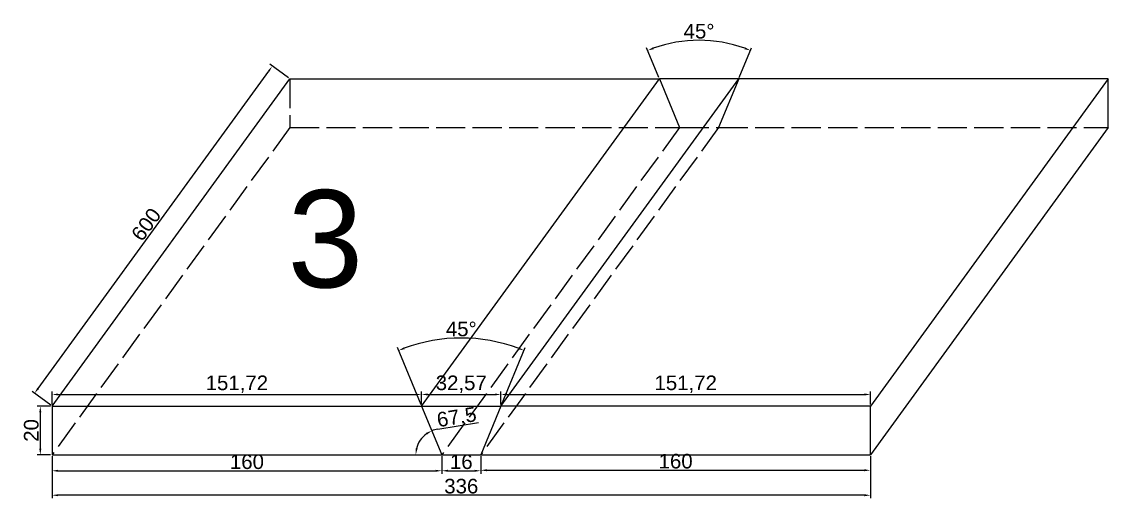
# Model space of a CAD drawing. Header units: millimetres. Extents: x 397 to 22000, y -812 to 12499.
# Drawn here: x 11951.1 to 12397.2, y 1838.6 to 2034.4 of the extents above; entities that cross this region are included whole.
import ezdxf

# ---------------------------------------------------------------- set-up
doc = ezdxf.new("R2010")
doc.units = ezdxf.units.MM
doc.linetypes.add('ACAD_ISO02W100', pattern=[15, 12, -3])
doc.layers.add('尺寸标注', color=6, linetype='Continuous')
doc.layers.add('标号', color=4, linetype='Continuous')
doc.styles.get("Standard").update_dxf_attribs({"font": 'arial.ttf'})
doc.dimstyles.new('ISO-25-old', dxfattribs={"dimtxt": 6, "dimasz": 2.5, "dimexe": 1.25, "dimexo": 0.625, "dimtad": 1, "dimtxsty": 'Standard', "dimcen": 2.5, "dimadec": 0, "dimazin": 0, "dimtfac": 1, "dimtmove": 0, "dimatfit": 3, "dimfxl": 1, "dimarcsym": 0})

# ---------------------------------------------------------------- blocks, each defined once
blk = doc.blocks.new('*D359')
at = {"layer": 'Defpoints', "color": 0, "transparency": 16777216}
for p in [(11963.54, 1856.45), (12123.54, 1856.45), (12123.54, 1849.88)]:
    blk.add_point(p, dxfattribs=at)
at = {"layer": '尺寸标注', "color": 0, "lineweight": -2, "transparency": 16777216}
for p, q in [((11963.54, 1855.83), (11963.54, 1848.63)), ((12123.54, 1855.83), (12123.54, 1848.63)), ((11966.04, 1849.88), (12121.04, 1849.88))]:
    blk.add_line(p, q, dxfattribs=at)
at = {"layer": '尺寸标注', "color": 0, "transparency": 16777216}
for points in [[(11966.04, 1850.29), (11966.04, 1849.46), (11963.54, 1849.88)], [(12121.04, 1850.29), (12121.04, 1849.46), (12123.54, 1849.88)]]:
    blk.add_solid(points, dxfattribs=at)
at = {"layer": '尺寸标注', "color": 0, "transparency": 16777216, "insert": (12043.54, 1853.56), "char_height": 6, "attachment_point": 5}
blk.add_mtext('160', dxfattribs=at)
blk = doc.blocks.new('*D360')
at = {"layer": 'Defpoints', "color": 0, "transparency": 16777216}
for p in [(11963.54, 1876.45), (11958.71, 1856.45), (11963.54, 1856.45)]:
    blk.add_point(p, dxfattribs=at)
at = {"layer": '尺寸标注', "color": 0, "lineweight": -2, "transparency": 16777216}
for p, q in [((11962.92, 1876.45), (11957.46, 1876.45)), ((11958.71, 1873.95), (11958.71, 1858.95)), ((11962.92, 1856.45), (11957.46, 1856.45))]:
    blk.add_line(p, q, dxfattribs=at)
at = {"layer": '尺寸标注', "color": 0, "transparency": 16777216}
for points in [[(11958.29, 1873.95), (11959.12, 1873.95), (11958.71, 1876.45)], [(11958.29, 1858.95), (11959.12, 1858.95), (11958.71, 1856.45)]]:
    blk.add_solid(points, dxfattribs=at)
at = {"layer": '尺寸标注', "color": 0, "transparency": 16777216, "insert": (11955.02, 1866.45), "char_height": 6, "attachment_point": 5, "rotation": 90}
blk.add_mtext('20', dxfattribs=at)
blk = doc.blocks.new('*D361')
at = {"layer": 'Defpoints', "color": 0, "transparency": 16777216}
for p in [(12053.97, 2016.12), (12061.16, 2010.9), (11963.54, 1876.45)]:
    blk.add_point(p, dxfattribs=at)
at = {"layer": '尺寸标注', "color": 0, "lineweight": -2, "transparency": 16777216}
for p, q in [((12060.66, 2011.27), (12052.96, 2016.86)), ((11957.82, 1883.7), (12052.5, 2014.1)), ((11963.04, 1876.82), (11955.34, 1882.41))]:
    blk.add_line(p, q, dxfattribs=at)
at = {"layer": '尺寸标注', "color": 0, "transparency": 16777216}
for points in [[(12052.17, 2014.34), (12052.84, 2013.86), (12053.97, 2016.12)], [(11957.48, 1883.94), (11958.16, 1883.45), (11956.35, 1881.68)]]:
    blk.add_solid(points, dxfattribs=at)
at = {"layer": '尺寸标注', "color": 0, "transparency": 16777216, "insert": (12002.18, 1951.07), "char_height": 6, "attachment_point": 5, "rotation": 54.0168}
blk.add_mtext('600', dxfattribs=at)
blk = doc.blocks.new('*D362')
at = {"layer": 'Defpoints', "color": 0, "transparency": 16777216}
for p in [(12115.26, 1876.45), (12113.68, 1860.54), (11963.54, 1856.45), (12123.54, 1856.45), (12123.54, 1856.45)]:
    blk.add_point(p, dxfattribs=at)
at = {"layer": '尺寸标注', "color": 0, "lineweight": -2, "transparency": 16777216}
blk.add_line((12121.86, 1867), (12138.56, 1869.66), dxfattribs=at)
for start, end in [(125.9457, 166.5543), (99.0543, 112.5)]:
    blk.add_arc((12123.54, 1856.45), 10.68, start, end, dxfattribs=at)
at = {"layer": '尺寸标注', "color": 0, "transparency": 16777216}
for points in [[(12117.07, 1865.46), (12117.48, 1864.74), (12119.46, 1866.32)], [(12113.57, 1858.89), (12112.74, 1858.99), (12112.86, 1856.45)]]:
    blk.add_solid(points, dxfattribs=at)
at = {"layer": '尺寸标注', "color": 0, "transparency": 16777216, "insert": (12129.63, 1871.97), "char_height": 6, "attachment_point": 5, "rotation": 9.0543}
blk.add_mtext('67.5', dxfattribs=at)
blk = doc.blocks.new('*D343')
at = {"layer": 'Defpoints', "color": 0, "transparency": 16777216}
for p in [(12115.26, 1881.22), (11963.54, 1876.45), (12115.26, 1876.45)]:
    blk.add_point(p, dxfattribs=at)
at = {"layer": '尺寸标注', "color": 0, "lineweight": -2, "transparency": 16777216}
for p, q in [((11963.54, 1877.08), (11963.54, 1882.47)), ((12115.26, 1877.08), (12115.26, 1882.47)), ((11966.04, 1881.22), (12112.76, 1881.22))]:
    blk.add_line(p, q, dxfattribs=at)
at = {"layer": '尺寸标注', "color": 0, "transparency": 16777216}
for points in [[(11966.04, 1881.64), (11966.04, 1880.81), (11963.54, 1881.22)], [(12112.76, 1881.64), (12112.76, 1880.81), (12115.26, 1881.22)]]:
    blk.add_solid(points, dxfattribs=at)
at = {"layer": '尺寸标注', "color": 0, "transparency": 16777216, "insert": (12039.4, 1885.45), "char_height": 6, "attachment_point": 5}
blk.add_mtext('151,72', dxfattribs=at)
blk = doc.blocks.new('*D444')
at = {"layer": 'Defpoints', "color": 0, "transparency": 16777216}
for p in [(12123.54, 1856.45), (12139.54, 1856.45), (12139.54, 1849.88)]:
    blk.add_point(p, dxfattribs=at)
at = {"layer": '尺寸标注', "color": 0, "lineweight": -2, "transparency": 16777216}
for p, q in [((12123.54, 1855.83), (12123.54, 1848.63)), ((12139.54, 1855.83), (12139.54, 1848.63)), ((12126.04, 1849.88), (12137.04, 1849.88))]:
    blk.add_line(p, q, dxfattribs=at)
at = {"layer": '尺寸标注', "color": 0, "transparency": 16777216}
for points in [[(12126.04, 1850.29), (12126.04, 1849.46), (12123.54, 1849.88)], [(12137.04, 1850.29), (12137.04, 1849.46), (12139.54, 1849.88)]]:
    blk.add_solid(points, dxfattribs=at)
at = {"layer": '尺寸标注', "color": 0, "transparency": 16777216, "insert": (12131.54, 1853.56), "char_height": 6, "attachment_point": 5}
blk.add_mtext('16', dxfattribs=at)
blk = doc.blocks.new('*D445')
at = {"layer": 'Defpoints', "color": 0, "transparency": 16777216}
for p in [(12147.83, 1881.22), (12115.26, 1876.45), (12147.83, 1876.45)]:
    blk.add_point(p, dxfattribs=at)
at = {"layer": '尺寸标注', "color": 0, "lineweight": -2, "transparency": 16777216}
for p, q in [((12115.26, 1877.08), (12115.26, 1882.47)), ((12147.83, 1877.08), (12147.83, 1882.47)), ((12117.76, 1881.22), (12145.33, 1881.22))]:
    blk.add_line(p, q, dxfattribs=at)
at = {"layer": '尺寸标注', "color": 0, "transparency": 16777216}
for points in [[(12117.76, 1881.64), (12117.76, 1880.81), (12115.26, 1881.22)], [(12145.33, 1881.64), (12145.33, 1880.81), (12147.83, 1881.22)]]:
    blk.add_solid(points, dxfattribs=at)
at = {"layer": '尺寸标注', "color": 0, "transparency": 16777216, "insert": (12131.54, 1885.45), "char_height": 6, "attachment_point": 5}
blk.add_mtext('32,57', dxfattribs=at)
blk = doc.blocks.new('*D446')
at = {"layer": 'Defpoints', "color": 0, "transparency": 16777216}
for p in [(12299.54, 1881.22), (12147.83, 1876.45), (12299.54, 1876.45)]:
    blk.add_point(p, dxfattribs=at)
at = {"layer": '尺寸标注', "color": 0, "lineweight": -2, "transparency": 16777216}
for p, q in [((12147.83, 1877.08), (12147.83, 1882.47)), ((12299.54, 1877.08), (12299.54, 1882.47)), ((12150.33, 1881.22), (12297.04, 1881.22))]:
    blk.add_line(p, q, dxfattribs=at)
at = {"layer": '尺寸标注', "color": 0, "transparency": 16777216}
for points in [[(12150.33, 1881.64), (12150.33, 1880.81), (12147.83, 1881.22)], [(12297.04, 1881.64), (12297.04, 1880.81), (12299.54, 1881.22)]]:
    blk.add_solid(points, dxfattribs=at)
at = {"layer": '尺寸标注', "color": 0, "transparency": 16777216, "insert": (12223.68, 1885.45), "char_height": 6, "attachment_point": 5}
blk.add_mtext('151,72', dxfattribs=at)
blk = doc.blocks.new('*D447')
at = {"layer": 'Defpoints', "color": 0, "transparency": 16777216}
for p in [(12139.54, 1856.45), (12299.54, 1856.45), (12299.54, 1850.08)]:
    blk.add_point(p, dxfattribs=at)
at = {"layer": '尺寸标注', "color": 0, "lineweight": -2, "transparency": 16777216}
for p, q in [((12139.54, 1855.83), (12139.54, 1848.83)), ((12299.54, 1855.83), (12299.54, 1848.83)), ((12142.04, 1850.08), (12297.04, 1850.08))]:
    blk.add_line(p, q, dxfattribs=at)
at = {"layer": '尺寸标注', "color": 0, "transparency": 16777216}
for points in [[(12142.04, 1850.5), (12142.04, 1849.67), (12139.54, 1850.08)], [(12297.04, 1850.5), (12297.04, 1849.67), (12299.54, 1850.08)]]:
    blk.add_solid(points, dxfattribs=at)
at = {"layer": '尺寸标注', "color": 0, "transparency": 16777216, "insert": (12219.54, 1853.77), "char_height": 6, "attachment_point": 5}
blk.add_mtext('160', dxfattribs=at)
blk = doc.blocks.new('*D448')
at = {"layer": 'Defpoints', "color": 0, "transparency": 16777216}
for p in [(11963.54, 1856.45), (12299.54, 1856.45), (11963.54, 1839.83)]:
    blk.add_point(p, dxfattribs=at)
at = {"layer": '尺寸标注', "color": 0, "lineweight": -2, "transparency": 16777216}
for p, q in [((11963.54, 1855.83), (11963.54, 1838.58)), ((12299.54, 1855.83), (12299.54, 1838.58)), ((12297.04, 1839.83), (11966.04, 1839.83))]:
    blk.add_line(p, q, dxfattribs=at)
at = {"layer": '尺寸标注', "color": 0, "transparency": 16777216}
for points in [[(11966.04, 1840.24), (11966.04, 1839.41), (11963.54, 1839.83)], [(12297.04, 1840.24), (12297.04, 1839.41), (12299.54, 1839.83)]]:
    blk.add_solid(points, dxfattribs=at)
at = {"layer": '尺寸标注', "color": 0, "transparency": 16777216, "insert": (12131.54, 1843.52), "char_height": 6, "attachment_point": 5}
blk.add_mtext('336', dxfattribs=at)
blk = doc.blocks.new('*D449')
at = {"layer": 'Defpoints', "color": 0, "transparency": 16777216}
for p in [(12236.36, 2026.27), (12212.88, 2010.9), (12245.45, 2010.9), (12221.16, 1990.9), (12237.16, 1990.9)]:
    blk.add_point(p, dxfattribs=at)
at = {"layer": '尺寸标注', "color": 0, "lineweight": -2, "transparency": 16777216}
for p, q in [((12212.64, 2011.48), (12207.58, 2023.69)), ((12245.69, 2011.48), (12250.75, 2023.69))]:
    blk.add_line(p, q, dxfattribs=at)
blk.add_arc((12229.16, 1971.59), 55.15, 70.0975, 109.9025, dxfattribs=at)
at = {"layer": '尺寸标注', "color": 0, "transparency": 16777216}
for points in [[(12210.54, 2023.05), (12210.24, 2023.83), (12208.06, 2022.54)], [(12248.09, 2023.83), (12247.79, 2023.05), (12250.27, 2022.54)]]:
    blk.add_solid(points, dxfattribs=at)
at = {"layer": '尺寸标注', "color": 0, "transparency": 16777216, "insert": (12229.16, 2030.41), "char_height": 6, "attachment_point": 5}
blk.add_mtext('45°', dxfattribs=at)
blk = doc.blocks.new('*D450')
at = {"layer": 'Defpoints', "color": 0, "transparency": 16777216}
for p in [(12140.32, 1903.85), (12115.26, 1876.45), (12147.83, 1876.45), (12123.54, 1856.45), (12139.54, 1856.45)]:
    blk.add_point(p, dxfattribs=at)
at = {"layer": '尺寸标注', "color": 0, "lineweight": -2, "transparency": 16777216}
for p, q in [((12115.02, 1877.03), (12105.32, 1900.46)), ((12148.07, 1877.03), (12157.77, 1900.46))]:
    blk.add_line(p, q, dxfattribs=at)
blk.add_arc((12131.54, 1837.14), 67.28, 69.629, 110.371, dxfattribs=at)
at = {"layer": '尺寸标注', "color": 0, "transparency": 16777216}
for points in [[(12108.27, 1899.83), (12107.97, 1900.6), (12105.79, 1899.3)], [(12155.12, 1900.6), (12154.81, 1899.83), (12157.29, 1899.3)]]:
    blk.add_solid(points, dxfattribs=at)
at = {"layer": '尺寸标注', "color": 0, "transparency": 16777216, "insert": (12131.54, 1908.1), "char_height": 6, "attachment_point": 5}
blk.add_mtext('45°', dxfattribs=at)

msp = doc.modelspace()

# ---------------------------------------------------------------- linework, layer by layer
for p, q in [((11963.542, 1876.455), (12061.164, 2010.902)), ((12061.164, 2010.902), (12212.879, 2010.902)), ((12115.258, 1876.455), (12212.879, 2010.902)), ((12147.827, 1876.455), (12245.448, 2010.902)), ((12212.879, 2010.902), (12221.164, 1990.902)), ((12397.164, 2010.902), (12212.879, 2010.902)), ((12245.448, 2010.902), (12237.164, 1990.902)), ((12397.164, 2010.902), (12299.542, 1876.455)), ((12397.164, 1990.902), (12397.164, 2010.902)), ((12237.164, 1990.902), (12237.164, 1990.902)), ((12397.164, 1990.902), (12299.542, 1856.455)), ((11963.542, 1876.455), (11963.542, 1856.455)), ((11963.542, 1876.455), (12115.258, 1876.455)), ((12115.258, 1876.455), (12123.542, 1856.455)), ((12115.258, 1876.455), (12147.827, 1876.455)), ((12147.827, 1876.455), (12139.542, 1856.455)), ((12299.542, 1876.455), (12147.827, 1876.455)), ((12299.542, 1856.455), (12299.542, 1876.455)), ((11963.542, 1856.455), (12123.542, 1856.455)), ((12123.542, 1856.455), (12139.542, 1856.455)), ((12139.542, 1856.455), (12299.542, 1856.455))]:
    msp.add_line(p, q)
at = {"linetype": 'ACAD_ISO02W100'}
for p, q in [((12061.164, 2010.902), (12061.164, 1990.902)), ((12061.164, 1990.902), (11963.542, 1856.455)), ((12061.164, 1990.902), (12221.164, 1990.902)), ((12221.164, 1990.902), (12123.542, 1856.455)), ((12237.164, 1990.902), (12139.542, 1856.455)), ((12221.164, 1990.902), (12237.164, 1990.902)), ((12237.164, 1990.902), (12397.164, 1990.902))]:
    msp.add_line(p, q, dxfattribs=at)

# ---------------------------------------------------------------- texts
at = {"layer": '标号', "insert": (12060.207, 1924.622), "char_height": 40, "attachment_point": 7}
msp.add_mtext_dynamic_manual_height_columns('3 ', width=70.10425, gutter_width=12.5, heights=[0], dxfattribs=at)

# ---------------------------------------------------------------- dimensions: what is measured, and where the dimension line sits
at = {"layer": '尺寸标注'}
for base, line1, line2, picture, middle in [((12236.362, 2026.265), ((12245.448, 2010.902), (12237.164, 1990.902)), ((12212.879, 2010.902), (12221.164, 1990.902)), '*D449', (12229.164, 2030.413)), ((12140.325, 1903.848), ((12147.827, 1876.455), (12139.542, 1856.455)), ((12115.258, 1876.455), (12123.542, 1856.455)), '*D450', (12131.542, 1908.1))]:
    dim = msp.add_angular_dim_2l(base=base, line1=line1, line2=line2, dimstyle='ISO-25-old', dxfattribs=at)
    dim.commit()
    dim.dimension.update_dxf_attribs({"geometry": picture, "text_midpoint": middle})
dim = msp.add_aligned_dim(p1=(11963.542, 1876.455), p2=(12061.164, 2010.902), distance=8.887, text='600', dimstyle='ISO-25-old', dxfattribs=at)
dim.commit()
dim.dimension.update_dxf_attribs({"geometry": '*D361', "text_midpoint": (12002.177, 1951.067)})
for p1, p2, distance, picture, middle in [((11963.542, 1876.455), (12115.258, 1876.455), 4.769, '*D343', (12039.4, 1885.454)), ((12115.258, 1876.455), (12147.827, 1876.455), 4.769, '*D445', (12131.542, 1885.454)), ((12147.8266, 1876.4545), (12299.5423, 1876.4545), 4.769, '*D446', (12223.6845, 1885.4543)), ((11963.542, 1856.455), (12123.542, 1856.455), -6.578, '*D359', (12043.542, 1853.565)), ((12299.542, 1856.455), (11963.542, 1856.455), 16.629, '*D448', (12131.542, 1843.516)), ((12123.542, 1856.455), (12139.542, 1856.455), -6.578, '*D444', (12131.542, 1853.565)), ((12139.542, 1856.455), (12299.542, 1856.455), -6.37, '*D447', (12219.542, 1853.773))]:
    dim = msp.add_aligned_dim(p1=p1, p2=p2, distance=distance, dimstyle='ISO-25-old', dxfattribs=at)
    dim.commit()
    dim.dimension.update_dxf_attribs({"geometry": picture, "text_midpoint": middle})
dim = msp.add_linear_dim(base=(11958.708, 1856.455), p1=(11963.542, 1876.455), p2=(11963.542, 1856.455), angle=90, dimstyle='ISO-25-old', dxfattribs=at)
dim.commit()
dim.dimension.update_dxf_attribs({"geometry": '*D360', "text_midpoint": (11955.02, 1866.455)})
dim = msp.add_angular_dim_2l(base=(12113.677, 1860.541), line1=((11963.542, 1856.455), (12123.542, 1856.455)), line2=((12115.258, 1876.455), (12123.542, 1856.455)), text='67.5', dimstyle='ISO-25-old', dxfattribs=at)
dim.commit()
dim.dimension.update_dxf_attribs({"geometry": '*D362', "text_midpoint": (12129.633, 1871.972)})

doc.saveas('drawing.dxf')
